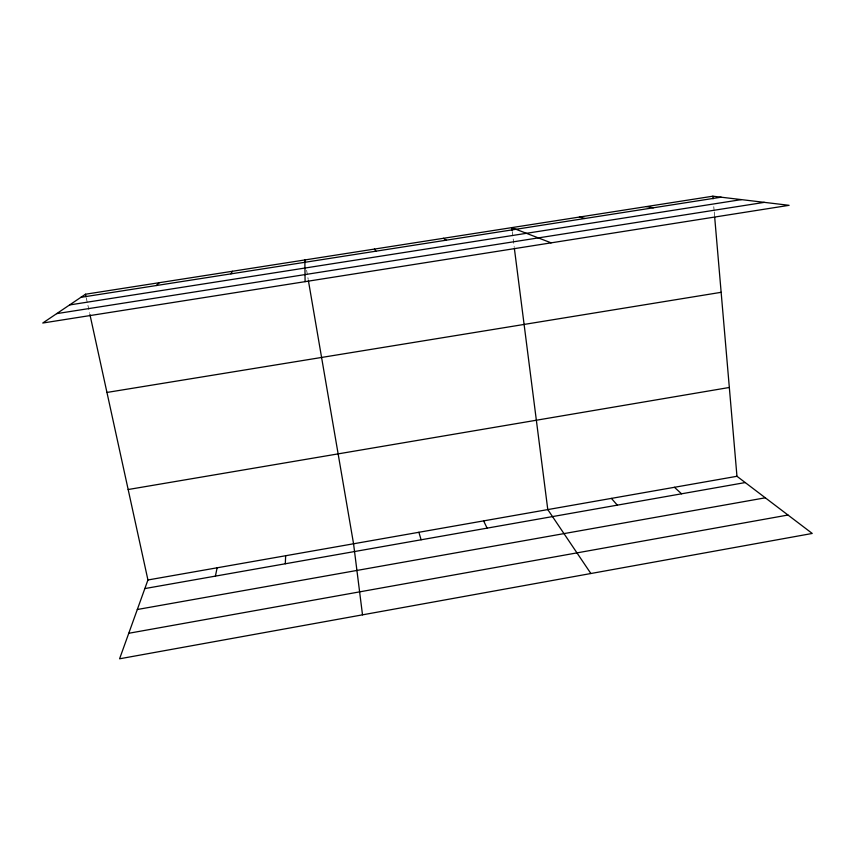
<?xml version="1.0" encoding="UTF-8"?>
<svg xmlns="http://www.w3.org/2000/svg" width="855" height="855" viewBox="0 0 855 855"><rect width="100%" height="100%" fill="white"/><g stroke="black" fill="none" stroke-linecap="round" stroke-linejoin="round"><path stroke-width="0.64" stroke-dasharray="4.28 3.21" d="M86.323 298.042L89.657 313.315M306.635 270.319L308.195 279.393M512.231 231.598L514.261 247.448M713.775 206.696L714.117 210.629M714.235 211.944L714.566 215.877"/><path stroke-width="1.28" d="M285.303 563.766L285.656 555.739M215.407 576.11L217.117 567.795M147.936 579.979L119.582 658.799L812.25 533.456L736.967 476.288L147.936 579.979L89.935 314.587M230.957 273.857L232.453 271.27M156.294 285.538L159.329 282.684M85.489 294.227L42.75 323.03L789.101 205.318L712.878 196.201L85.489 294.227L86.045 296.771M128.774 633.277L787.989 515.031M144.848 588.571L745.229 482.562M137.313 609.508L765.3 497.802M128.175 489.52L729.326 387.475M106.95 392.445L721.139 292.314M80.872 297.337L721.16 197.184M69.586 304.946L741.381 199.61M56.697 313.635L764.359 202.357M646.444 206.579L653.412 207.786M579.391 217.052L585.034 218.485M551.122 242.852L511.718 227.633L512.06 230.273M443.414 238.299L446.299 240.18M674.456 487.297L681.553 493.805M611.4 498.39L617.321 505.145M374.458 249.072L375.933 251.188M590.869 573.513L547.788 509.591L514.421 248.773M483.62 520.887L487.115 528.134M418.875 532.28L421.12 539.783M305.299 262.538L304.85 259.952L305.096 281.658M308.409 280.686L353.564 543.78L362.509 614.841M712.878 196.201L713.102 198.82M714.684 217.191L736.967 476.288"/></g></svg>
